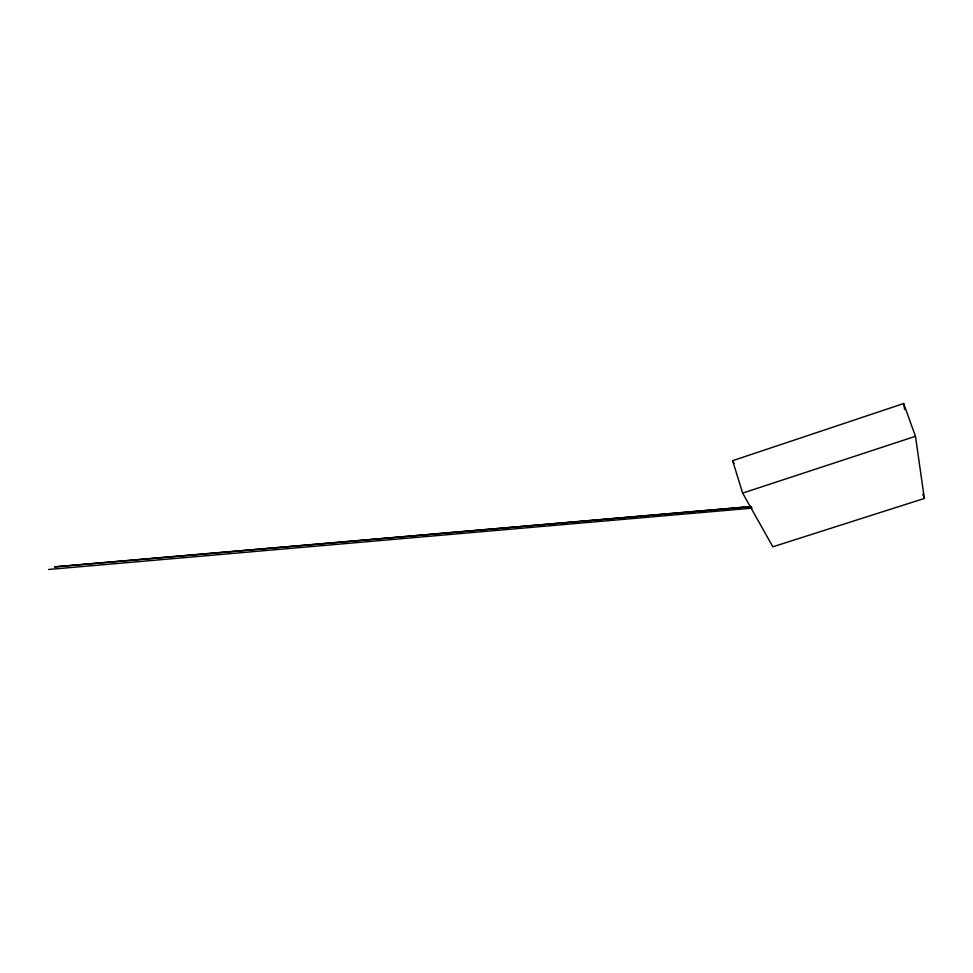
<?xml version="1.0" encoding="UTF-8"?>
<svg xmlns="http://www.w3.org/2000/svg" width="973" height="973" viewBox="0 0 973 973"><rect width="100%" height="100%" fill="white"/><g stroke="black" fill="none" stroke-linecap="round" stroke-linejoin="round"><path stroke-width="1.46" d="M732.633 460.679L903.662 403.54L915.471 436.305L924.35 498.444L772.854 546.79L742.642 493.116L732.633 460.679L734.068 463.318M742.642 493.116L915.471 436.305M54.865 566.821L751.241 506.568L54.768 566.894M48.65 569.46L752.129 508.137M922.83 494.187L924.35 498.444M903.662 403.54L904.61 409.463"/></g></svg>
